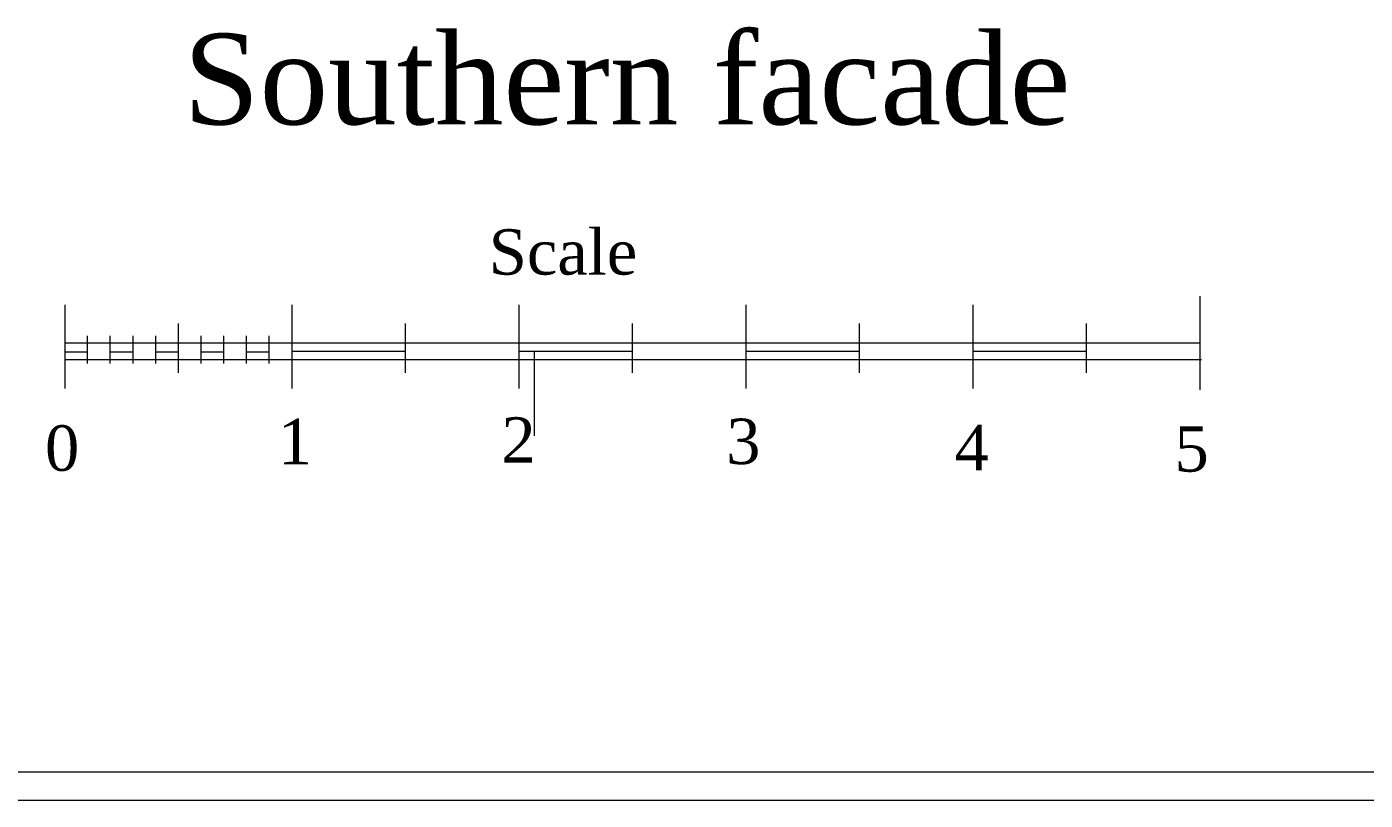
# Model space of a CAD drawing. Header units: millimetres. Extents: x 2399 to 111977, y 1313 to 59551.
# Drawn here: x 70169 to 76065, y 22641 to 26049 of the extents above; entities that cross this region are included whole.
import ezdxf

# ---------------------------------------------------------------- set-up
doc = ezdxf.new("R2010")
doc.units = ezdxf.units.MM
for name, color, linetype, lineweight in [('main line', 7, 'Continuous', 13), ('scale', 7, 'Continuous', 13), ('text', 7, 'Continuous', 35)]:
    doc.layers.add(name, color=color, linetype=linetype, lineweight=lineweight)
doc.styles.add('СГЕНЕРИР_СТИЛЬ_1', font='georgia.ttf')

msp = doc.modelspace()

# ---------------------------------------------------------------- linework, layer by layer
at = {"layer": 'main line', "color": 7, "linetype": 'Continuous', "lineweight": 13}
for p, q in [((70336.8265, 24823.7107), (70336.8265, 24455.5368)), ((71336.8265, 24823.7107), (71336.8265, 24455.5368)), ((72336.8265, 24823.7107), (72336.8265, 24455.5368)), ((73336.8265, 24823.7107), (73336.8265, 24455.5368)), ((74336.8265, 24823.7107), (74336.8265, 24455.5368)), ((75335.8687, 24861.1665), (75335.8687, 24449.7954)), ((70836.8265, 24523.6008), (70836.8265, 24740.8016)), ((71836.8265, 24523.6008), (71836.8265, 24740.8016)), ((72836.8265, 24523.6008), (72836.8265, 24740.8016)), ((73836.8265, 24523.6008), (73836.8265, 24740.8016)), ((74836.8265, 24523.6008), (74836.8265, 24740.8016)), ((70336.8265, 24655.709), (75336.8265, 24655.709)), ((70436.8265, 24564.7778), (70436.8265, 24687.1687)), ((70536.8265, 24564.7778), (70536.8265, 24687.1687)), ((70636.8265, 24564.7778), (70636.8265, 24687.1687)), ((70736.8265, 24564.7778), (70736.8265, 24687.1687)), ((70936.8265, 24564.7778), (70936.8265, 24687.1687)), ((71036.8265, 24564.7778), (71036.8265, 24687.1687)), ((71136.8265, 24564.7778), (71136.8265, 24687.1687)), ((71236.8265, 24564.7778), (71236.8265, 24687.1687)), ((70336.8265, 24617.1168), (70436.8265, 24617.1168)), ((70536.8265, 24617.1168), (70636.8265, 24617.1168)), ((70736.8265, 24617.1168), (70836.8265, 24617.1168)), ((70936.8265, 24617.1168), (71036.8265, 24617.1168)), ((71136.8265, 24617.1168), (71236.8265, 24617.1168)), ((71336.8265, 24619.6477), (71836.8265, 24619.6477)), ((72336.8265, 24619.6477), (72836.8265, 24619.6477)), ((72403.6565, 24621.4772), (72403.6565, 24246.4278)), ((73336.8265, 24619.6477), (73836.8265, 24619.6477)), ((74336.8265, 24619.6477), (74836.8265, 24619.6477)), ((70336.8265, 24583.2131), (75343.2808, 24583.2131)), ((57372.3366, 22766.1425), (84389.2734, 22766.1425)), ((57198.5958, 22640.7557), (84588.0021, 22640.7557))]:
    msp.add_line(p, q, dxfattribs=at)

# ---------------------------------------------------------------- texts
at = {"layer": 'scale', "color": 7, "linetype": 'Continuous', "lineweight": 13, "char_height": 200, "attachment_point": 4, "style": 'СГЕНЕРИР_СТИЛЬ_1'}
for s, insert in [('\\A1;Scale', (72203.9479, 25055.3233)), ('\\A1;0', (70249.1384, 24190.9171)), ('\\A1;1', (71274.8633, 24221.4817)), ('\\A1;2', (72259.396, 24228.1722)), ('\\A1;3', (73249.8798, 24220.8115)), ('\\A1;4', (74255.9848, 24194.8692)), ('\\A1;5', (75224.7255, 24187.4571))]:
    msp.add_mtext(s, dxfattribs=dict(at, insert=insert))
at = {"layer": 'text', "color": 7, "linetype": 'Continuous', "lineweight": 35, "insert": (70858.3523, 26018.7365), "char_height": 400, "attachment_point": 1, "style": 'СГЕНЕРИР_СТИЛЬ_1'}
msp.add_mtext('\\A1;Southern facade', dxfattribs=at)

doc.saveas('drawing.dxf')
